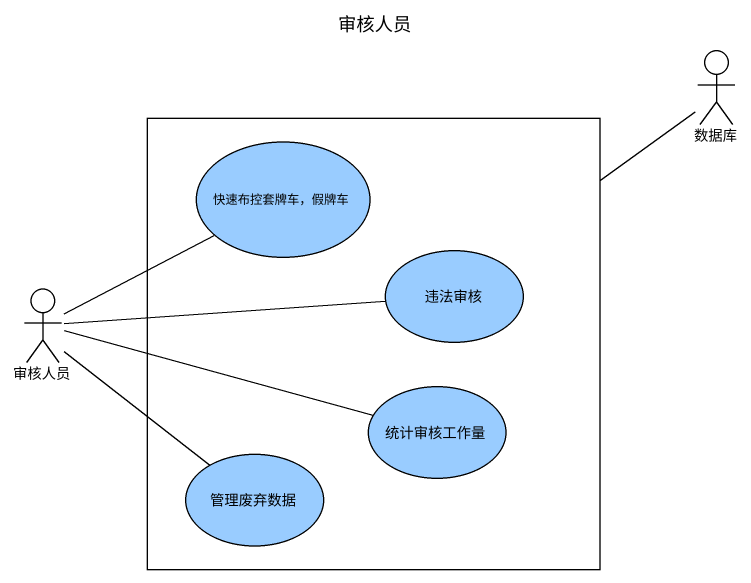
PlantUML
@startuml
title 审核人员
actor 数据库
rectangle " " as rectangle1 {
  usecase "快速布控套牌车，假牌车" as 快速布控套牌车_假牌车 #99CCFF
  usecase 违法审核 #99CCFF
  usecase 统计审核工作量 #99CCFF
  usecase 管理废弃数据 #99CCFF
}
actor 审核人员
数据库 -- rectangle1
审核人员 -up- 快速布控套牌车_假牌车
审核人员 -right- 违法审核
审核人员 -right- 统计审核工作量
审核人员 -- 管理废弃数据
@enduml
